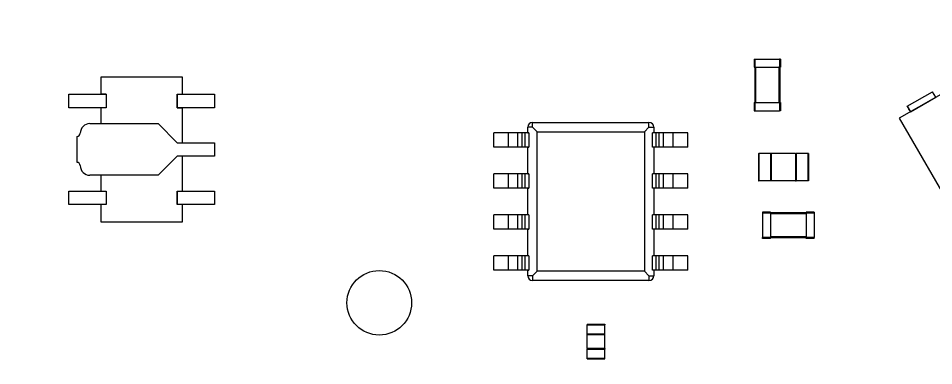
# Model space of a CAD drawing. Extents: x -39.9 to 39.9, y -39.9 to 39.9.
# Drawn here: x -4.17 to 24.15, y 8.55 to 19.31 of the extents above; entities that cross this region are included whole.
import ezdxf

# ---------------------------------------------------------------- set-up
doc = ezdxf.new("R2010")
doc.units = 0
doc.layers.get('0').update_dxf_attribs({"linetype": 'continuous'})

# ---------------------------------------------------------------- blocks, each defined once
blk = doc.blocks.new('PART__FEATURE047')
at = {"color": 0}
for p, q in [((18.725, 15.125), (18.725, 14.275)), ((18.725, 15.125), (18.725, 14.275)), ((19.105, 15.125), (18.745, 15.125)), ((18.745, 15.125), (18.745, 14.275)), ((19.105, 15.125), (19.105, 14.275)), ((19.875, 15.125), (19.125, 15.125)), ((19.125, 15.125), (19.125, 14.275)), ((19.125, 15.125), (19.125, 14.275)), ((19.875, 15.125), (19.875, 14.275)), ((20.255, 15.125), (19.895, 15.125)), ((19.895, 15.125), (19.895, 14.275)), ((20.255, 15.125), (20.255, 14.275)), ((20.275, 15.125), (20.275, 14.275)), ((19.105, 14.275), (18.745, 14.275)), ((19.875, 14.275), (19.125, 14.275)), ((20.255, 14.275), (19.895, 14.275))]:
    blk.add_line(p, q, dxfattribs=at)
for points in [[(18.725, 15.125), (18.745, 15.125)], [(19.125, 15.125), (19.105, 15.125)], [(19.875, 15.125), (19.895, 15.125)], [(20.275, 15.125), (20.255, 15.125)], [(18.725, 14.275), (18.745, 14.275)], [(19.125, 14.275), (19.105, 14.275)], [(19.875, 14.275), (19.895, 14.275)], [(20.275, 14.275), (20.255, 14.275)]]:
    blk.add_lwpolyline(points, dxfattribs=at)
blk = doc.blocks.new('PART__FEATURE015')
at = {"color": 0}
for p, q in [((-1.6, 16.96), (-1.6, 17.5)), ((-1.6, 17.5), (0.9, 17.5)), ((0.9, 17.5), (0.9, 16.96)), ((-2.6, 16.96), (-1.445, 16.96)), ((-2.6, 16.54), (-2.6, 16.96)), ((-1.445, 16.96), (-1.6, 16.96)), ((-1.445, 16.96), (-1.445, 16.54)), ((0.745, 16.96), (0.745, 16.54)), ((0.745, 16.96), (1.9, 16.96)), ((0.745, 16.54), (0.745, 16.96)), ((1.9, 16.96), (1.9, 16.54)), ((-1.445, 16.54), (-2.6, 16.54)), ((-1.6, 16.05), (-1.6, 16.54)), ((0.745, 16.54), (0.9, 16.54)), ((1.9, 16.54), (0.745, 16.54)), ((0.9, 16.54), (0.9, 15.46)), ((-1.95, 16.05), (0.155, 16.05)), ((0.155, 16.05), (0.745, 15.46)), ((-2.35, 14.85), (-2.35, 15.65)), ((0.745, 15.46), (1.9, 15.46)), ((1.9, 15.46), (1.9, 15.04)), ((0.745, 15.04), (0.155, 14.45)), ((1.9, 15.04), (0.745, 15.04)), ((0.9, 15.04), (0.9, 13.96)), ((0.155, 14.45), (-1.95, 14.45)), ((-1.6, 13.96), (-1.6, 14.45)), ((-2.6, 13.54), (-2.6, 13.96)), ((-2.6, 13.96), (-1.445, 13.96)), ((-1.445, 13.96), (-1.445, 13.54)), ((0.745, 13.96), (0.745, 13.54)), ((0.745, 13.96), (1.9, 13.96)), ((0.745, 13.54), (0.745, 13.96)), ((1.9, 13.96), (1.9, 13.54)), ((-1.445, 13.54), (-2.6, 13.54)), ((-1.6, 13), (-1.6, 13.54)), ((1.9, 13.54), (0.745, 13.54)), ((0.9, 13.54), (0.9, 13)), ((0.9, 13), (-1.6, 13))]:
    blk.add_line(p, q, dxfattribs=at)
for centre, radius, start, end in [((-1.95, 15.75), 0.3, 90, -180), ((-2.35, 15.75), 0.1, -90, 0), ((-2.35, 14.75), 0.1, 0, 90), ((-1.95, 14.75), 0.3, -180, -90)]:
    blk.add_arc(centre, radius, start, end, dxfattribs=at)
blk = doc.blocks.new('PART__FEATURE024')
at = {"color": 0}
for p, q in [((13.425, 9.835), (13.975, 9.835)), ((13.425, 9.835), (13.975, 9.835)), ((13.425, 9.535), (13.425, 9.815)), ((13.425, 9.815), (13.975, 9.815)), ((13.975, 9.535), (13.975, 9.815)), ((13.425, 9.535), (13.975, 9.535)), ((13.425, 9.515), (13.975, 9.515)), ((13.975, 9.515), (13.425, 9.515)), ((13.425, 9.085), (13.425, 9.515)), ((13.975, 9.085), (13.975, 9.515)), ((13.975, 9.085), (13.425, 9.085)), ((13.425, 9.085), (13.975, 9.085)), ((13.425, 9.085), (13.975, 9.085)), ((13.425, 8.785), (13.425, 9.065)), ((13.425, 9.065), (13.975, 9.065)), ((13.975, 8.785), (13.975, 9.065)), ((13.425, 8.785), (13.975, 8.785)), ((13.425, 8.765), (13.975, 8.765))]:
    blk.add_line(p, q, dxfattribs=at)
for points in [[(13.425, 9.835), (13.425, 9.815)], [(13.975, 9.835), (13.975, 9.815)], [(13.425, 9.515), (13.425, 9.535)], [(13.975, 9.515), (13.975, 9.535)], [(13.425, 9.085), (13.425, 9.065)], [(13.975, 9.085), (13.975, 9.065)], [(13.425, 8.765), (13.425, 8.785)], [(13.975, 8.765), (13.975, 8.785)]]:
    blk.add_lwpolyline(points, dxfattribs=at)
blk = doc.blocks.new('PART__FEATURE')
at = {"color": 0}
for centre, radius in [((0, 0), 39.898), ((7, 10.5), 1)]:
    blk.add_circle(centre, radius, dxfattribs=at)
blk = doc.blocks.new('PART__FEATURE046')
at = {"color": 0}
for p, q in [((19.1, 13.305), (18.85, 13.305)), ((18.85, 13.28), (18.85, 12.52)), ((19.1, 13.28), (18.85, 13.28)), ((20.2, 13.285), (19.1, 13.285)), ((19.1, 13.28), (19.1, 12.52)), ((20.2, 13.26), (19.1, 13.26)), ((20.45, 13.305), (20.2, 13.305)), ((20.2, 13.28), (20.2, 12.52)), ((20.45, 13.28), (20.2, 13.28)), ((20.2, 13.26), (20.2, 12.54)), ((20.45, 13.28), (20.45, 12.52)), ((19.1, 12.52), (18.85, 12.52)), ((19.1, 12.495), (18.85, 12.495)), ((20.2, 12.54), (19.1, 12.54)), ((20.2, 12.515), (19.1, 12.515)), ((20.45, 12.52), (20.2, 12.52)), ((20.45, 12.495), (20.2, 12.495))]:
    blk.add_line(p, q, dxfattribs=at)
for points in [[(18.85, 13.305), (18.85, 13.28)], [(19.1, 13.305), (19.1, 13.28)], [(20.2, 13.305), (20.2, 13.28)], [(20.2, 13.28), (20.2, 13.26)], [(20.45, 13.305), (20.45, 13.28)], [(18.85, 12.495), (18.85, 12.52)], [(19.1, 12.495), (19.1, 12.52)], [(20.2, 12.52), (20.2, 12.54)], [(20.2, 12.495), (20.2, 12.52)], [(20.45, 12.495), (20.45, 12.52)]]:
    blk.add_lwpolyline(points, dxfattribs=at)
blk = doc.blocks.new('PART__FEATURE035')
at = {"color": 0}
for p, q in [((26.19, 18.238), (26.969, 18.688)), ((27.415, 18.715), (26.549, 18.215)), ((27.069, 18.515), (26.969, 18.688)), ((27.915, 17.849), (27.415, 18.715)), ((26.29, 18.065), (27.069, 18.515)), ((26.549, 18.215), (23.085, 16.215)), ((26.19, 18.238), (26.29, 18.065)), ((27.915, 17.849), (26.549, 18.215)), ((26.549, 18.215), (27.915, 17.849)), ((29.915, 14.385), (27.915, 17.849)), ((23.332, 16.588), (24.111, 17.038)), ((24.211, 16.865), (24.111, 17.038)), ((23.432, 16.415), (24.211, 16.865)), ((23.432, 16.415), (24.211, 16.865)), ((23.332, 16.588), (23.432, 16.415)), ((23.085, 16.215), (25.585, 11.885)), ((25.585, 11.885), (29.915, 14.385)), ((29.569, 14.185), (28.79, 13.735)), ((29.569, 14.185), (29.669, 14.012)), ((28.89, 13.562), (29.669, 14.012)), ((28.89, 13.562), (28.79, 13.735)), ((26.711, 12.535), (26.811, 12.362)), ((26.032, 11.912), (26.811, 12.362)), ((26.032, 11.912), (25.932, 12.085))]:
    blk.add_line(p, q, dxfattribs=at)
for points in [[(26.29, 18.065), (26.265, 18.108), (26.24, 18.152), (26.215, 18.195), (26.19, 18.238)], [(23.432, 16.415), (23.407, 16.458), (23.382, 16.502), (23.357, 16.545), (23.332, 16.588)], [(29.669, 14.012), (29.644, 14.055), (29.619, 14.098), (29.594, 14.142), (29.569, 14.185)]]:
    blk.add_lwpolyline(points, dxfattribs=at)
for start, end in [(30, -150), (-150, 30)]:
    blk.add_arc((26.5, 15.3), 2, start, end, dxfattribs=at)
blk = doc.blocks.new('PART__FEATURE045')
at = {"color": 0}
for p, q in [((18.595, 18.05), (18.595, 17.8)), ((18.62, 18.05), (19.38, 18.05)), ((18.62, 18.05), (18.62, 17.8)), ((19.38, 18.05), (19.38, 17.8)), ((19.405, 18.05), (19.405, 17.8)), ((18.615, 17.8), (18.615, 16.7)), ((18.62, 17.8), (19.38, 17.8)), ((18.64, 17.8), (19.36, 17.8)), ((18.64, 17.8), (18.64, 16.7)), ((19.36, 17.8), (19.36, 16.7)), ((19.385, 17.8), (19.385, 16.7)), ((18.595, 16.7), (18.595, 16.45)), ((18.62, 16.7), (19.38, 16.7)), ((18.62, 16.7), (18.62, 16.45)), ((18.62, 16.45), (19.38, 16.45)), ((19.38, 16.7), (19.38, 16.45)), ((19.405, 16.7), (19.405, 16.45))]:
    blk.add_line(p, q, dxfattribs=at)
for points in [[(18.595, 18.05), (18.62, 18.05)], [(19.405, 18.05), (19.38, 18.05)], [(18.595, 17.8), (18.62, 17.8)], [(18.62, 17.8), (18.64, 17.8)], [(19.38, 17.8), (19.36, 17.8)], [(19.405, 17.8), (19.38, 17.8)], [(18.595, 16.7), (18.62, 16.7)], [(18.595, 16.45), (18.62, 16.45)], [(19.405, 16.7), (19.38, 16.7)], [(19.405, 16.45), (19.38, 16.45)]]:
    blk.add_lwpolyline(points, dxfattribs=at)
blk = doc.blocks.new('PART__FEATURE004')
at = {"color": 0}
for p, q in [((11.59, 15.765), (11.59, 15.94)), ((11.74, 15.94), (11.59, 15.94)), ((11.74, 16.09), (15.34, 16.09)), ((11.74, 15.94), (11.74, 16.09)), ((11.881, 15.799), (11.74, 15.94)), ((15.199, 15.799), (15.34, 15.94)), ((15.34, 15.94), (15.34, 16.09)), ((15.34, 15.94), (15.49, 15.94)), ((15.49, 15.94), (15.49, 15.765)), ((10.995, 15.765), (10.54, 15.765)), ((10.54, 15.325), (10.54, 15.765)), ((10.995, 15.325), (10.995, 15.765)), ((11.42, 15.765), (11.285, 15.765)), ((11.285, 15.325), (11.285, 15.765)), ((11.42, 15.325), (11.42, 15.765)), ((11.626, 15.765), (11.517, 15.765)), ((11.517, 15.325), (11.517, 15.765)), ((11.59, 15.765), (11.626, 15.765)), ((11.626, 15.765), (11.626, 15.325)), ((11.881, 15.799), (15.199, 15.799)), ((11.881, 11.481), (11.881, 15.799)), ((15.199, 15.799), (15.199, 11.481)), ((15.454, 15.325), (15.454, 15.765)), ((15.563, 15.765), (15.454, 15.765)), ((15.563, 15.325), (15.563, 15.765)), ((15.795, 15.765), (15.66, 15.765)), ((15.66, 15.325), (15.66, 15.765)), ((15.795, 15.325), (15.795, 15.765)), ((16.54, 15.765), (16.085, 15.765)), ((16.085, 15.325), (16.085, 15.765)), ((16.54, 15.325), (16.54, 15.765)), ((10.995, 15.325), (10.54, 15.325)), ((11.42, 15.325), (11.285, 15.325)), ((11.626, 15.325), (11.517, 15.325)), ((11.59, 15.325), (11.626, 15.325)), ((11.59, 14.495), (11.59, 15.325)), ((15.563, 15.325), (15.454, 15.325)), ((15.49, 15.325), (15.49, 14.495)), ((15.795, 15.325), (15.66, 15.325)), ((16.54, 15.325), (16.085, 15.325)), ((10.995, 14.495), (10.54, 14.495)), ((10.54, 14.055), (10.54, 14.495)), ((10.995, 14.055), (10.995, 14.495)), ((11.42, 14.495), (11.285, 14.495)), ((11.285, 14.055), (11.285, 14.495)), ((11.42, 14.055), (11.42, 14.495)), ((11.626, 14.495), (11.517, 14.495)), ((11.517, 14.055), (11.517, 14.495)), ((11.59, 14.495), (11.626, 14.495)), ((11.626, 14.495), (11.626, 14.055)), ((15.454, 14.055), (15.454, 14.495)), ((15.563, 14.495), (15.454, 14.495)), ((15.563, 14.055), (15.563, 14.495)), ((15.795, 14.495), (15.66, 14.495)), ((15.66, 14.055), (15.66, 14.495)), ((15.795, 14.055), (15.795, 14.495)), ((16.54, 14.495), (16.085, 14.495)), ((16.085, 14.055), (16.085, 14.495)), ((16.54, 14.055), (16.54, 14.495)), ((10.995, 14.055), (10.54, 14.055)), ((11.42, 14.055), (11.285, 14.055)), ((11.626, 14.055), (11.517, 14.055)), ((11.59, 14.055), (11.626, 14.055)), ((11.59, 13.225), (11.59, 14.055)), ((15.563, 14.055), (15.454, 14.055)), ((15.49, 14.055), (15.49, 13.225)), ((15.795, 14.055), (15.66, 14.055)), ((16.54, 14.055), (16.085, 14.055)), ((10.995, 13.225), (10.54, 13.225)), ((10.54, 12.785), (10.54, 13.225)), ((10.995, 12.785), (10.995, 13.225)), ((11.42, 13.225), (11.285, 13.225)), ((11.285, 12.785), (11.285, 13.225)), ((11.42, 12.785), (11.42, 13.225)), ((11.626, 13.225), (11.517, 13.225)), ((11.517, 12.785), (11.517, 13.225)), ((11.626, 13.225), (11.626, 12.785)), ((15.454, 12.785), (15.454, 13.225)), ((15.49, 13.225), (15.454, 13.225)), ((15.563, 13.225), (15.454, 13.225)), ((15.563, 12.785), (15.563, 13.225)), ((15.795, 13.225), (15.66, 13.225)), ((15.66, 12.785), (15.66, 13.225)), ((15.795, 12.785), (15.795, 13.225)), ((16.54, 13.225), (16.085, 13.225)), ((16.085, 12.785), (16.085, 13.225)), ((16.54, 12.785), (16.54, 13.225)), ((10.995, 12.785), (10.54, 12.785)), ((11.42, 12.785), (11.285, 12.785)), ((11.626, 12.785), (11.517, 12.785)), ((11.59, 12.785), (11.626, 12.785)), ((11.59, 11.955), (11.59, 12.785)), ((15.563, 12.785), (15.454, 12.785)), ((15.49, 12.785), (15.49, 11.955)), ((15.795, 12.785), (15.66, 12.785)), ((16.54, 12.785), (16.085, 12.785)), ((10.995, 11.955), (10.54, 11.955)), ((10.54, 11.515), (10.54, 11.955)), ((10.995, 11.515), (10.995, 11.955)), ((11.42, 11.955), (11.285, 11.955)), ((11.285, 11.515), (11.285, 11.955)), ((11.42, 11.515), (11.42, 11.955)), ((11.626, 11.955), (11.517, 11.955)), ((11.517, 11.515), (11.517, 11.955)), ((11.626, 11.955), (11.626, 11.515)), ((15.454, 11.515), (15.454, 11.955)), ((15.49, 11.955), (15.454, 11.955)), ((15.563, 11.955), (15.454, 11.955)), ((15.563, 11.515), (15.563, 11.955)), ((15.795, 11.955), (15.66, 11.955)), ((15.66, 11.515), (15.66, 11.955)), ((15.795, 11.515), (15.795, 11.955)), ((16.54, 11.955), (16.085, 11.955)), ((16.085, 11.515), (16.085, 11.955)), ((16.54, 11.515), (16.54, 11.955)), ((10.995, 11.515), (10.54, 11.515)), ((11.42, 11.515), (11.285, 11.515)), ((11.626, 11.515), (11.517, 11.515)), ((11.59, 11.515), (11.626, 11.515)), ((11.59, 11.34), (11.59, 11.515)), ((11.74, 11.34), (11.59, 11.34)), ((11.881, 11.481), (11.74, 11.34)), ((11.74, 11.34), (11.74, 11.19)), ((15.199, 11.481), (11.881, 11.481)), ((15.199, 11.481), (15.34, 11.34)), ((15.34, 11.34), (15.49, 11.34)), ((15.34, 11.34), (15.34, 11.19)), ((15.563, 11.515), (15.454, 11.515)), ((15.49, 11.515), (15.49, 11.34)), ((15.795, 11.515), (15.66, 11.515)), ((16.54, 11.515), (16.085, 11.515)), ((15.34, 11.19), (11.74, 11.19))]:
    blk.add_line(p, q, dxfattribs=at)
for points in [[(11.285, 15.765), (11.235, 15.765), (11.185, 15.765), (11.135, 15.765), (11.085, 15.765), (11.035, 15.765), (10.995, 15.765)], [(11.517, 15.765), (11.467, 15.765), (11.42, 15.765)], [(15.66, 15.765), (15.61, 15.765), (15.563, 15.765)], [(16.085, 15.765), (16.035, 15.765), (15.985, 15.765), (15.935, 15.765), (15.885, 15.765), (15.835, 15.765), (15.795, 15.765)], [(11.285, 15.325), (11.235, 15.325), (11.185, 15.325), (11.135, 15.325), (11.085, 15.325), (11.035, 15.325), (10.995, 15.325)], [(11.517, 15.325), (11.467, 15.325), (11.42, 15.325)], [(15.66, 15.325), (15.61, 15.325), (15.563, 15.325)], [(16.085, 15.325), (16.035, 15.325), (15.985, 15.325), (15.935, 15.325), (15.885, 15.325), (15.835, 15.325), (15.795, 15.325)], [(11.285, 14.495), (11.235, 14.495), (11.185, 14.495), (11.135, 14.495), (11.085, 14.495), (11.035, 14.495), (10.995, 14.495)], [(11.517, 14.495), (11.467, 14.495), (11.42, 14.495)], [(15.66, 14.495), (15.61, 14.495), (15.563, 14.495)], [(16.085, 14.495), (16.035, 14.495), (15.985, 14.495), (15.935, 14.495), (15.885, 14.495), (15.835, 14.495), (15.795, 14.495)], [(11.285, 14.055), (11.235, 14.055), (11.185, 14.055), (11.135, 14.055), (11.085, 14.055), (11.035, 14.055), (10.995, 14.055)], [(11.517, 14.055), (11.467, 14.055), (11.42, 14.055)], [(15.66, 14.055), (15.61, 14.055), (15.563, 14.055)], [(16.085, 14.055), (16.035, 14.055), (15.985, 14.055), (15.935, 14.055), (15.885, 14.055), (15.835, 14.055), (15.795, 14.055)], [(11.285, 13.225), (11.235, 13.225), (11.185, 13.225), (11.135, 13.225), (11.085, 13.225), (11.035, 13.225), (10.995, 13.225)], [(11.517, 13.225), (11.467, 13.225), (11.42, 13.225)], [(15.66, 13.225), (15.61, 13.225), (15.563, 13.225)], [(16.085, 13.225), (16.035, 13.225), (15.985, 13.225), (15.935, 13.225), (15.885, 13.225), (15.835, 13.225), (15.795, 13.225)], [(11.285, 12.785), (11.235, 12.785), (11.185, 12.785), (11.135, 12.785), (11.085, 12.785), (11.035, 12.785), (10.995, 12.785)], [(11.517, 12.785), (11.467, 12.785), (11.42, 12.785)], [(15.66, 12.785), (15.61, 12.785), (15.563, 12.785)], [(16.085, 12.785), (16.035, 12.785), (15.985, 12.785), (15.935, 12.785), (15.885, 12.785), (15.835, 12.785), (15.795, 12.785)], [(11.285, 11.955), (11.235, 11.955), (11.185, 11.955), (11.135, 11.955), (11.085, 11.955), (11.035, 11.955), (10.995, 11.955)], [(11.517, 11.955), (11.467, 11.955), (11.42, 11.955)], [(15.66, 11.955), (15.61, 11.955), (15.563, 11.955)], [(16.085, 11.955), (16.035, 11.955), (15.985, 11.955), (15.935, 11.955), (15.885, 11.955), (15.835, 11.955), (15.795, 11.955)], [(11.285, 11.515), (11.235, 11.515), (11.185, 11.515), (11.135, 11.515), (11.085, 11.515), (11.035, 11.515), (10.995, 11.515)], [(11.517, 11.515), (11.467, 11.515), (11.42, 11.515)], [(15.66, 11.515), (15.61, 11.515), (15.563, 11.515)], [(16.085, 11.515), (16.035, 11.515), (15.985, 11.515), (15.935, 11.515), (15.885, 11.515), (15.835, 11.515), (15.795, 11.515)]]:
    blk.add_lwpolyline(points, dxfattribs=at)
for centre, start, end in [((11.74, 15.94), 90, 180), ((15.34, 15.94), 0, 90), ((11.74, 11.34), -180, -90), ((15.34, 11.34), -90, 0)]:
    blk.add_arc(centre, 0.15, start, end, dxfattribs=at)

msp = doc.modelspace()

# ---------------------------------------------------------------- block references
at = {"color": 0}
for name in ['PART__FEATURE', 'PART__FEATURE035', 'PART__FEATURE045', 'PART__FEATURE015', 'PART__FEATURE004', 'PART__FEATURE047', 'PART__FEATURE046', 'PART__FEATURE024']:
    msp.add_blockref(name, (0, 0), dxfattribs=at)

doc.saveas('drawing.dxf')
